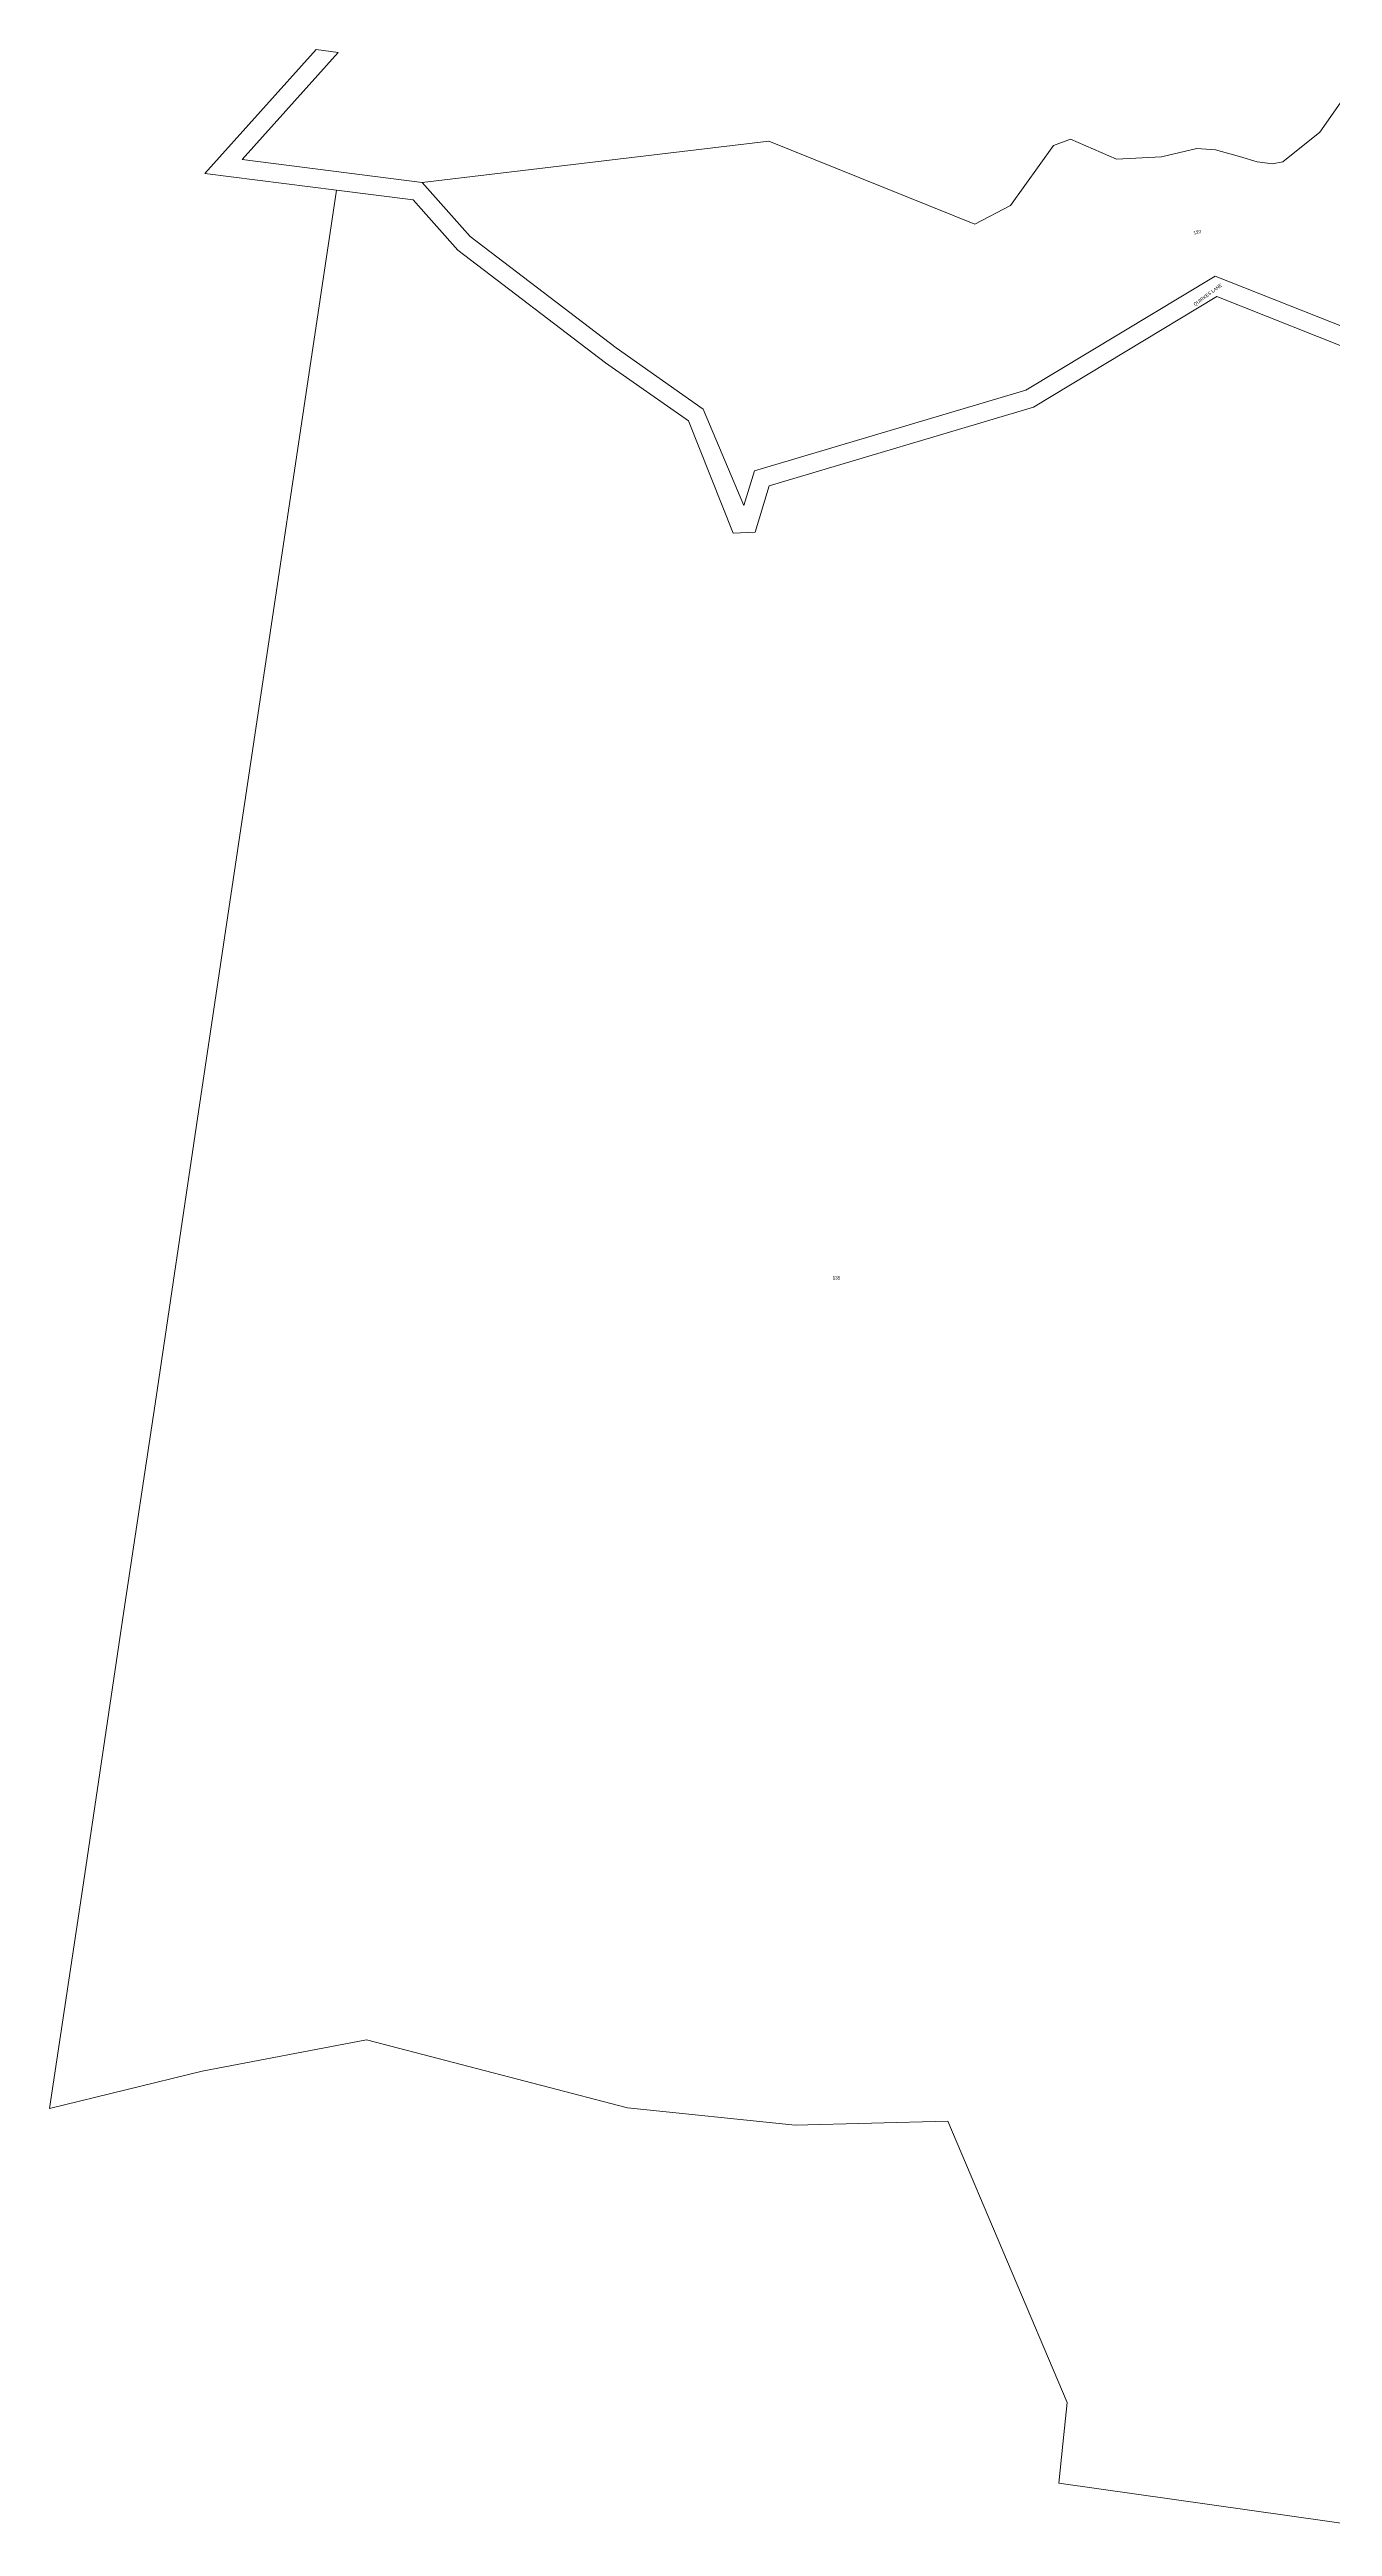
# Model space of a CAD drawing. Header units: metres. Extents: x 287022 to 288776, y 6216484 to 6218046.
# Drawn here: x 287022 to 287722, y 6216571 to 6217921 of the extents above; entities that cross this region are included whole.
import ezdxf

# ---------------------------------------------------------------- set-up
doc = ezdxf.new("R2010")
doc.units = ezdxf.units.M
doc.layers.add('Cadastre Land Parcels_SP_EXT', color=7, linetype='Continuous', lineweight=5)
doc.layers.add('Cadastre Roads_SP_EXT', color=7, linetype='Continuous', lineweight=5)
doc.styles.get("Standard").update_dxf_attribs({"font": 'arial.ttf'})

msp = doc.modelspace()

# ---------------------------------------------------------------- linework, layer by layer
at = {"layer": 'Cadastre Land Parcels_SP_EXT', "linetype": 'Continuous'}
for points in [[(287725.8, 6217891.8), (287714.8, 6217876), (287694.5, 6217859.8), (287689, 6217858.8), (287680.6, 6217859.9), (287670.9, 6217862.8), (287657.8, 6217866.4), (287647.7, 6217867.2), (287628.4, 6217862.6), (287603.9, 6217861.3), (287578.9, 6217872.2), (287569.6, 6217868.8), (287546.1, 6217836.1), (287526.6, 6217825.9), (287414.3, 6217871.1), (287225.4, 6217848.6), (287251.5, 6217819.1), (287331.1, 6217758.4), (287378.6, 6217725.1), (287400.7, 6217672.5), (287406.5, 6217691.4), (287554.5, 6217735.4), (287657.7, 6217797.6), (287794.1, 6217743.5)], [(287768.4, 6217742.8), (287658.6, 6217786.4), (287558.6, 6217726.2), (287414.5, 6217683.3), (287406.8, 6217658), (287394.9, 6217657.4), (287370.5, 6217718.6), (287325.2, 6217750.3), (287244.7, 6217811.7), (287220.4, 6217839.1), (287178.6, 6217844.4), (287124.7, 6217484.3), (287102.3, 6217334.6), (287080.2, 6217186.3), (287062.7, 6217069.8), (287040.6, 6216921.6), (287022.1, 6216798.5), (287105.3, 6216818.9), (287195, 6216836), (287337.3, 6216799), (287428.7, 6216789.5), (287512, 6216791.7), (287577, 6216638.3), (287574.6, 6216615.5), (287572.4, 6216594.4), (287739.2, 6216570.7)]]:
    msp.add_lwpolyline(points, dxfattribs=at)
at = {"layer": 'Cadastre Roads_SP_EXT', "linetype": 'Continuous'}
msp.add_lwpolyline([(287794.1, 6217743.5), (287657.7, 6217797.6), (287554.5, 6217735.4), (287406.5, 6217691.4), (287400.7, 6217672.5), (287378.6, 6217725.1), (287331.1, 6217758.4), (287251.5, 6217819.1), (287225.4, 6217848.6), (287127.1, 6217861.1), (287179.6, 6217919.4), (287167.6, 6217921.1), (287106.8, 6217853.5), (287178.6, 6217844.4), (287220.4, 6217839.1), (287244.7, 6217811.7), (287325.2, 6217750.3), (287370.5, 6217718.6), (287394.9, 6217657.4), (287406.8, 6217658), (287414.5, 6217683.3), (287558.6, 6217726.2), (287658.6, 6217786.4), (287768.4, 6217742.8)], dxfattribs=at)

# ---------------------------------------------------------------- texts
at = {"layer": 'Cadastre Land Parcels_SP_EXT'}
msp.add_text('120', height=1.8, rotation=12.6679, dxfattribs=at).set_placement((287646.1, 6217820.2))
msp.add_text('135', height=1.8, dxfattribs=at).set_placement((287449.1, 6217250.5))
at = {"layer": 'Cadastre Roads_SP_EXT'}
msp.add_text('QUIRKES LANE', height=1.8, rotation=36.399, dxfattribs=at).set_placement((287646.7, 6217781.2))

doc.saveas('drawing.dxf')
